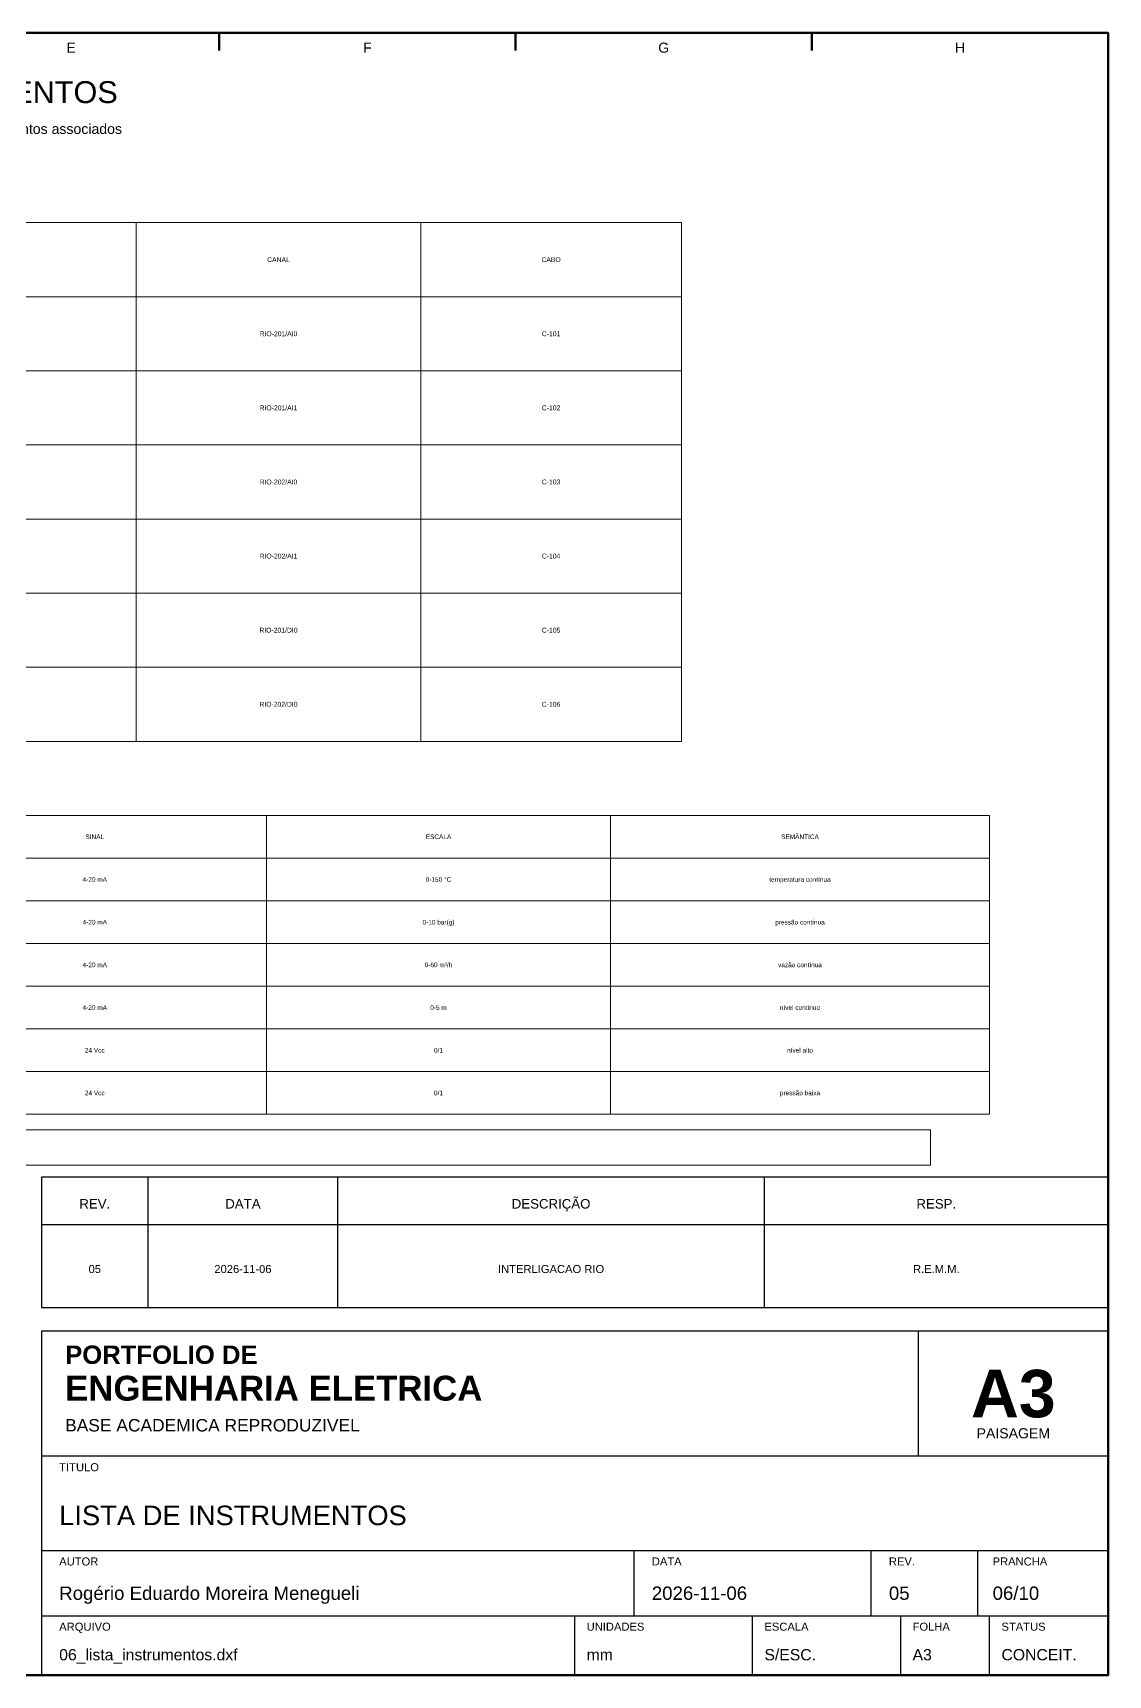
# Model space of a CAD drawing. Header units: millimetres. Extents: x 10 to 410, y 10 to 287.
# Drawn here: x 228.5 to 410, y 10 to 287 of the extents above; entities that cross this region are included whole.
import ezdxf
from ezdxf.enums import TextEntityAlignment as Align

# ---------------------------------------------------------------- set-up
doc = ezdxf.new("R2010")
doc.units = ezdxf.units.MM
for name, color, linetype, lineweight in [('00_MOLDURA', 7, 'CONTINUOUS', 50), ('01_CARIMBO', 7, 'CONTINUOUS', 25), ('02_TEXTO', 7, 'CONTINUOUS', 18), ('12_LEGENDA', 7, 'CONTINUOUS', 18), ('13_NOTAS', 7, 'CONTINUOUS', 18)]:
    doc.layers.add(name, color=color, linetype=linetype, lineweight=lineweight)
doc.styles.add('PORTFOLIO_TEXTO', font='arial.ttf')
doc.styles.add('PORTFOLIO_TITULO', font='arialbd.ttf', dxfattribs={"width": 0.92})

# ---------------------------------------------------------------- blocks, each defined once
blk = doc.blocks.new('CARIMBO_A3')
at = {"layer": '01_CARIMBO'}
for p, q in [((148, 37), (148, 58)), ((0, 37), (180, 37)), ((0, 21), (180, 21)), ((100, 10), (100, 21)), ((140, 10), (140, 21)), ((158, 10), (158, 21)), ((0, 10), (180, 10)), ((90, 0), (90, 10)), ((120, 0), (120, 10)), ((145, 0), (145, 10)), ((160, 0), (160, 10))]:
    blk.add_line(p, q, dxfattribs=at)
blk.add_lwpolyline([(0, 0), (180, 0), (180, 58), (0, 58)], close=True, dxfattribs=at)
at = {"layer": '01_CARIMBO', "style": 'PORTFOLIO_TEXTO'}
for s, p in [('TITULO', (3, 34.4)), ('AUTOR', (3, 18.5)), ('DATA', (103, 18.5)), ('REV.', (143, 18.5)), ('PRANCHA', (160.5, 18.5)), ('ARQUIVO', (3, 7.5)), ('UNIDADES', (92, 7.5)), ('ESCALA', (122, 7.5)), ('FOLHA', (147, 7.5)), ('STATUS', (162, 7.5))]:
    blk.add_text(s, height=1.35, dxfattribs=at).set_placement(p)
at = {"layer": '02_TEXTO'}
for s, height, style, p in [('PORTFOLIO DE', 3.1, 'PORTFOLIO_TITULO', (4, 52.5)), ('ENGENHARIA ELETRICA', 4.2, 'PORTFOLIO_TITULO', (4, 46.3)), ('BASE ACADEMICA REPRODUZIVEL', 2.1, 'PORTFOLIO_TEXTO', (4, 41.1))]:
    blk.add_text(s, height=height, dxfattribs=dict(at, style=style)).set_placement(p)
for s, height, style, p in [('A3', 8, 'PORTFOLIO_TITULO', (164, 47.5)), ('PAISAGEM', 1.7, 'PORTFOLIO_TEXTO', (164, 40.8))]:
    blk.add_text(s, height=height, dxfattribs=dict(at, style=style)).set_placement(p, align=Align.MIDDLE_CENTER)
at = {"layer": '02_TEXTO', "style": 'PORTFOLIO_TEXTO'}
for tag, p, height in [('TITULO', (3, 25.3), 3.3), ('AUTOR', (3, 12.7), 2.25), ('DATA', (103, 12.7), 2.25), ('REVISAO', (143, 12.7), 2.25), ('PRANCHA', (160.5, 12.7), 2.25), ('ARQUIVO', (3, 2.5), 1.9), ('UNIDADES', (92, 2.5), 1.9), ('ESCALA', (122, 2.5), 1.9), ('FOLHA', (147, 2.5), 1.9), ('STATUS', (162, 2.5), 1.9)]:
    blk.add_attdef(tag, p, '', height=height, dxfattribs=at)

msp = doc.modelspace()

# ---------------------------------------------------------------- linework, layer by layer
at = {"layer": '00_MOLDURA'}
for p, q in [((260, 287), (260, 284)), ((310, 287), (310, 284)), ((360, 287), (360, 284))]:
    msp.add_line(p, q, dxfattribs=at)
msp.add_lwpolyline([(10, 10), (410, 10), (410, 287), (10, 287)], close=True, dxfattribs=at)
at = {"layer": '01_CARIMBO'}
for p, q in [((248, 72), (248, 94)), ((280, 72), (280, 94)), ((352, 72), (352, 94)), ((230, 86), (410, 86))]:
    msp.add_line(p, q, dxfattribs=at)
msp.add_lwpolyline([(230, 72), (410, 72), (410, 94), (230, 94)], close=True, dxfattribs=at)
at = {"layer": '12_LEGENDA'}
for p, q in [((246, 167.5), (246, 255)), ((294, 167.5), (294, 255)), ((20, 242.5), (338, 242.5)), ((20, 230), (338, 230)), ((20, 217.5), (338, 217.5)), ((20, 205), (338, 205)), ((20, 192.5), (338, 192.5)), ((20, 180), (338, 180)), ((268, 104.6), (268, 155)), ((326, 104.6), (326, 155)), ((30, 147.8), (390, 147.8)), ((30, 140.6), (390, 140.6)), ((30, 133.4), (390, 133.4)), ((30, 126.2), (390, 126.2)), ((30, 119), (390, 119)), ((30, 111.8), (390, 111.8))]:
    msp.add_line(p, q, dxfattribs=at)
for points in [[(20, 167.5), (338, 167.5), (338, 255), (20, 255)], [(30, 104.6), (390, 104.6), (390, 155), (30, 155)]]:
    msp.add_lwpolyline(points, close=True, dxfattribs=at)
at = {"layer": '13_NOTAS'}
msp.add_lwpolyline([(30, 96), (380, 96), (380, 102), (30, 102)], close=True, dxfattribs=at)

# ---------------------------------------------------------------- block references
at = {"layer": '01_CARIMBO'}
msp.add_blockref('CARIMBO_A3', (230, 10), dxfattribs=at).add_auto_attribs({'TITULO': 'LISTA DE INSTRUMENTOS', 'AUTOR': 'Rogério Eduardo Moreira Menegueli', 'DATA': '2026-11-06', 'REVISAO': '05', 'PRANCHA': '06/10', 'ARQUIVO': '06_lista_instrumentos.dxf', 'UNIDADES': 'mm', 'ESCALA': 'S/ESC.', 'FOLHA': 'A3', 'STATUS': 'CONCEIT.'})

# ---------------------------------------------------------------- texts
at = {"layer": '00_MOLDURA', "style": 'PORTFOLIO_TEXTO'}
for s, p in [('E', (235, 284.5)), ('F', (285, 284.5)), ('G', (335, 284.5)), ('H', (385, 284.5))]:
    msp.add_text(s, height=1.7, dxfattribs=at).set_placement(p, align=Align.MIDDLE_CENTER)
at = {"layer": '01_CARIMBO', "style": 'PORTFOLIO_TEXTO'}
for s, p in [('REV.', (239, 89.5)), ('DATA', (264, 89.5)), ('DESCRIÇÃO', (316, 89.5)), ('RESP.', (381, 89.5))]:
    msp.add_text(s, height=1.6, dxfattribs=at).set_placement(p, align=Align.MIDDLE_CENTER)
at = {"layer": '02_TEXTO', "style": 'PORTFOLIO_TEXTO'}
for s, height, p in [('LISTA DE INSTRUMENTOS', 3.7, (210, 277)), ('Tags, variáveis, faixas, sinais, canais e documentos associados', 1.7, (210, 270.8)), ('RIO-201/AI0', 0.82, (270, 236.25)), ('C-101', 0.82, (316, 236.25)), ('RIO-201/AI1', 0.82, (270, 223.75)), ('C-102', 0.82, (316, 223.75)), ('RIO-202/AI0', 0.82, (270, 211.25)), ('C-103', 0.82, (316, 211.25)), ('RIO-202/AI1', 0.82, (270, 198.75)), ('C-104', 0.82, (316, 198.75)), ('RIO-201/DI0', 0.82, (270, 186.25)), ('C-105', 0.82, (316, 186.25)), ('RIO-202/DI0', 0.82, (270, 173.75)), ('C-106', 0.82, (316, 173.75)), ('4-20 mA', 0.78, (239, 144.2)), ('0-150 °C', 0.78, (297, 144.2)), ('temperatura contínua', 0.78, (358, 144.2)), ('4-20 mA', 0.78, (239, 137)), ('0-10 bar(g)', 0.78, (297, 137)), ('pressão contínua', 0.78, (358, 137)), ('4-20 mA', 0.78, (239, 129.8)), ('0-60 m³/h', 0.78, (297, 129.8)), ('vazão contínua', 0.78, (358, 129.8)), ('4-20 mA', 0.78, (239, 122.6)), ('0-5 m', 0.78, (297, 122.6)), ('nível contínuo', 0.78, (358, 122.6)), ('24 Vcc', 0.78, (239, 115.4)), ('0/1', 0.78, (297, 115.4)), ('nível alto', 0.78, (358, 115.4)), ('24 Vcc', 0.78, (239, 108.2)), ('0/1', 0.78, (297, 108.2)), ('pressão baixa', 0.78, (358, 108.2)), ('05', 1.35, (239, 78.5)), ('2026-11-06', 1.35, (264, 78.5)), ('INTERLIGACAO RIO', 1.35, (316, 78.5)), ('R.E.M.M.', 1.35, (381, 78.5))]:
    msp.add_text(s, height=height, dxfattribs=at).set_placement(p, align=Align.MIDDLE_CENTER)
at = {"layer": '12_LEGENDA', "style": 'PORTFOLIO_TEXTO'}
for s, height, p in [('CANAL', 0.82, (270, 248.75)), ('CABO', 0.82, (316, 248.75)), ('SINAL', 0.78, (239, 151.4)), ('ESCALA', 0.78, (297, 151.4)), ('SEMÂNTICA', 0.78, (358, 151.4))]:
    msp.add_text(s, height=height, dxfattribs=at).set_placement(p, align=Align.MIDDLE_CENTER)

doc.saveas('drawing.dxf')
